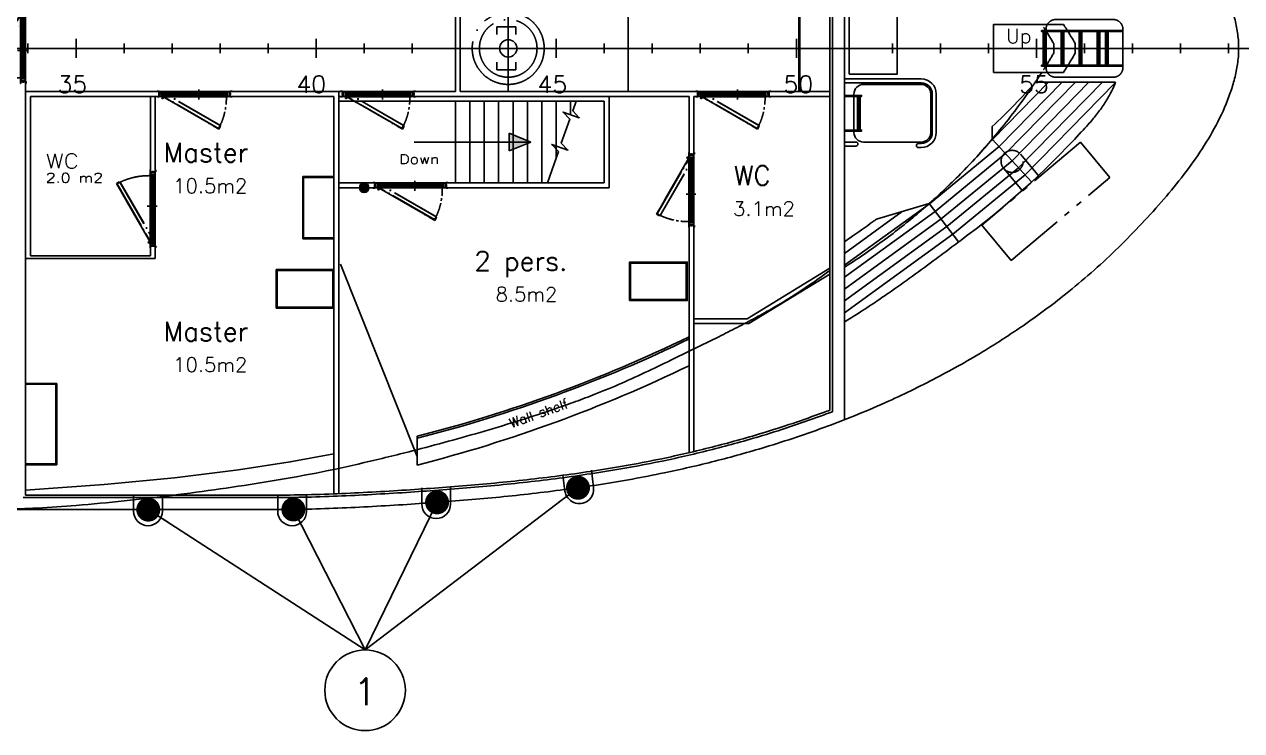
# Model space of a CAD drawing. Extents: x 1551 to 113148, y -1700 to 77018.
# Drawn here: x 30297 to 42972, y 19548 to 26899 of the extents above; entities that cross this region are included whole.
import ezdxf
from ezdxf.enums import TextEntityAlignment as Align

# ---------------------------------------------------------------- set-up
doc = ezdxf.new("R2010")
doc.units = 0
doc.header["$LTSCALE"] = 500
doc.header["$MEASUREMENT"] = 0
for name, pattern in [('CENTER', [3, 2.5, -0.25, 0, -0.25]), ('CENTER2', [1.125, 0.75, -0.125, 0.125, -0.125]), ('DASHED', [0.75, 0.5, -0.25]), ('PHANTOM', [2.1, 1.25, -0.2, 0.125, -0.2, 0.125, -0.2]), ('STP-035', [0.24, 0.15, -0.09])]:
    doc.linetypes.add(name, pattern=pattern)
doc.layers.get('0').update_dxf_attribs({"linetype": 'CONTINUOUS'})
for name, color, linetype in [('M1CO1', 1, 'CONTINUOUS'), ('POSNR', 2, 'CONTINUOUS'), ('S0CO2', 2, 'CONTINUOUS'), ('S0PH1', 7, 'PHANTOM'), ('S0TX2', 7, 'CONTINUOUS'), ('SAFECO1', 1, 'CONTINUOUS')]:
    doc.layers.add(name, color=color, linetype=linetype)
doc.styles.add('18', font='romans', dxfattribs={"height": 180})
doc.styles.add('ROMANS', font='romans', dxfattribs={"height": 100})
doc.dimstyles.get("Standard").update_dxf_attribs({"dimtxt": 2, "dimasz": 2.5, "dimexe": 1, "dimexo": 1, "dimgap": 1, "dimtad": 1, "dimdsep": 46, "dimtxsty": 'ROMANS', "dimcen": 0, "dimclrd": 1, "dimclre": 1, "dimclrt": 2, "dimadec": 0, "dimazin": 0, "dimtfac": 1, "dimtmove": 2, "dimatfit": 3, "dimfxl": 1, "dimtvp": 100, "dimtolj": 1, "dimarcsym": 0})

# ---------------------------------------------------------------- blocks, each defined once
blk = doc.blocks.new('PILL-O')
at = {"layer": 'S0TX2'}
h = blk.add_hatch(color=256, dxfattribs=at)
h.paths.add_polyline_path([(1, -1), (0, -1), (0, -100, 0.198881), (71, -71)])
h.paths.add_polyline_path([(0, -1), (-70, -71, 0.196266), (0, -100)])
h.paths.add_polyline_path([(0, -1), (0, 0), (-71, 71, 0.198912), (-100, 0, 0.201592), (-70, -71)])
h.paths.add_polyline_path([(0, 100, 0.198881), (-71, 71), (0, 0)])
h.paths.add_polyline_path([(71, 70, 0.201624), (0, 100), (0, 0), (1, -1)])
h.paths.add_polyline_path([(71, 70), (1, -1), (71, -71, 0.198912), (100, 0, 0.196235)])
at = {"layer": 'S0CO2'}
blk.add_circle((0, 0), 100, dxfattribs=at)
blk = doc.blocks.new('L5')
at = {"color": 0, "linetype": 'ByBlock'}
for p, q in [((-676, 175), (-676, -175)), ((-662, 175), (-662, -175)), ((-648, 175), (-648, -175)), ((-488, 175), (-488, -175)), ((-474, 175), (-474, -175)), ((-460, 175), (-460, -175)), ((-301, 175), (-301, -175)), ((-286, 175), (-286, -175)), ((-272, 175), (-272, -175)), ((-113, 175), (-113, -175)), ((-99, 175), (-99, -175)), ((-85, 175), (-85, -175)), ((-28, 175), (-28, -175)), ((-14, 175), (-14, -175)), ((0, 175), (0, -175))]:
    blk.add_line(p, q, dxfattribs=at)
for points in [[(154, 185), (154, 175), (-692, 175), (-692, 185)], [(154, -175), (154, -185), (-692, -185), (-692, -175)]]:
    blk.add_lwpolyline(points, close=True, dxfattribs=at)
blk = doc.blocks.new('A$C64097268')
for p, q in [((-2759, 0), (35129, 0)), ((22000, -50), (22000, 50)), ((22500, -100), (22500, 100)), ((23000, -50), (23000, 50)), ((23500, -50), (23500, 50)), ((24000, -50), (24000, 50)), ((24500, -50), (24500, 50)), ((25000, -100), (25000, 100)), ((25500, -50), (25500, 50)), ((26000, -50), (26000, 50)), ((26500, -50), (26500, 50)), ((27000, -50), (27000, 50)), ((27500, -100), (27500, 100)), ((28000, -50), (28000, 50)), ((28500, -50), (28500, 50)), ((29000, -50), (29000, 50)), ((29500, -50), (29500, 50)), ((30000, -100), (30000, 100)), ((30500, -50), (30500, 50)), ((31000, -50), (31000, 50)), ((31500, -50), (31500, 50)), ((32000, -50), (32000, 50)), ((32500, -100), (32500, 100)), ((33000, -50), (33000, 50)), ((33500, -50), (33500, 50)), ((34000, -50), (34000, 50)), ((34500, -50), (34500, 50))]:
    blk.add_line(p, q)
at = {"layer": 'S0TX2', "style": '18'}
for s, p in [('35', (22308, -464)), ('40', (24796, -464)), ('45', (27306, -464)), ('50', (29866, -464)), ('55', (32320, -464))]:
    blk.add_text(s, height=180, dxfattribs=at).set_placement(p)
blk = doc.blocks.new('Internal Lining-door 730 L')
at = {"linetype": 'CENTER', "ltscale": 0.4}
for p, q in [((17302, 17625), (17319, 17655)), ((17306, 17623), (17302, 17625)), ((17303, 17625), (17319, 17653)), ((17322, 17650), (17303, 17617)), ((17303, 17617), (17877, 17286)), ((17323, 17648), (17306, 17618)), ((17306, 17618), (17876, 17289)), ((17319, 17655), (17320, 17654)), ((17897, 17321), (17319, 17655)), ((17319, 17653), (17896, 17320)), ((17322, 17650), (17896, 17319)), ((17323, 17648), (17893, 17319))]:
    blk.add_line(p, q, dxfattribs=at)
at = {"ltscale": 600}
for p, q in [((17202, 17319), (17182, 17319)), ((17182, 17315), (17182, 17319)), ((17182, 17315), (17192, 17315)), ((17182, 17265), (17192, 17265)), ((17182, 17265), (17182, 17261)), ((17202, 17261), (17182, 17261)), ((17200, 17317), (17186, 17317)), ((17200, 17263), (17186, 17263)), ((17190, 17290), (17218, 17290)), ((17192, 17317), (17192, 17315)), ((17192, 17263), (17192, 17265)), ((17200, 17263), (17200, 17317)), ((17202, 17300), (17202, 17319)), ((17202, 17317), (17236, 17317)), ((17202, 17315), (17234, 17315)), ((17202, 17300), (17206, 17296)), ((17202, 17281), (17206, 17285)), ((17202, 17261), (17202, 17281)), ((17202, 17267), (17250, 17267)), ((17202, 17265), (17252, 17265)), ((17204, 17301), (17204, 17315)), ((17204, 17301), (17208, 17297)), ((17204, 17280), (17208, 17284)), ((17204, 17267), (17204, 17280)), ((17206, 17285), (17206, 17296)), ((17208, 17267), (17208, 17315)), ((17210, 17267), (17210, 17315)), ((17212, 17305), (17210, 17305)), ((17212, 17277), (17210, 17277)), ((17212, 17305), (17212, 17313)), ((17212, 17313), (17232, 17313)), ((17212, 17269), (17212, 17277)), ((17212, 17269), (17232, 17269)), ((17227, 17318), (17227, 17317)), ((17227, 17318), (17237, 17318)), ((17232, 17269), (17232, 17313)), ((17234, 17267), (17234, 17315)), ((17236, 17269), (17236, 17317)), ((17237, 17284), (17236, 17284)), ((17236, 17269), (17248, 17269)), ((17237, 17284), (17237, 17318)), ((17903, 17318), (17237, 17318)), ((17237, 17317), (17903, 17317)), ((17241, 17316), (17241, 17278)), ((17241, 17316), (17903, 17316)), ((17242, 17278), (17241, 17278)), ((17242, 17278), (17242, 17274)), ((17242, 17278), (17903, 17278)), ((17242, 17276), (17252, 17276)), ((17242, 17274), (17250, 17274)), ((17243, 17314), (17243, 17280)), ((17243, 17314), (17901, 17314)), ((17243, 17280), (17901, 17280)), ((17248, 17269), (17248, 17274)), ((17250, 17267), (17250, 17274)), ((17252, 17265), (17252, 17276)), ((17527, 17244), (17527, 17348)), ((17892, 17265), (17892, 17276)), ((17902, 17276), (17892, 17276)), ((17942, 17265), (17892, 17265)), ((17894, 17267), (17894, 17274)), ((17902, 17274), (17894, 17274)), ((17942, 17267), (17894, 17267)), ((17896, 17269), (17896, 17274)), ((17908, 17269), (17896, 17269)), ((17901, 17314), (17901, 17280)), ((17902, 17278), (17902, 17274)), ((17902, 17278), (17903, 17278)), ((17903, 17316), (17903, 17324)), ((17903, 17316), (17903, 17278)), ((17907, 17318), (17907, 17324)), ((17907, 17284), (17907, 17318)), ((17917, 17318), (17907, 17318)), ((17907, 17284), (17908, 17284)), ((17942, 17317), (17908, 17317)), ((17908, 17269), (17908, 17317)), ((17942, 17315), (17910, 17315)), ((17910, 17267), (17910, 17315)), ((17932, 17313), (17912, 17313)), ((17912, 17269), (17912, 17313)), ((17932, 17269), (17912, 17269)), ((17917, 17318), (17917, 17317)), ((17953, 17290), (17925, 17290)), ((17932, 17305), (17932, 17313)), ((17932, 17305), (17934, 17305)), ((17932, 17269), (17932, 17277)), ((17932, 17277), (17934, 17277)), ((17934, 17267), (17934, 17315)), ((17936, 17267), (17936, 17315)), ((17940, 17301), (17936, 17297)), ((17940, 17280), (17936, 17284)), ((17942, 17300), (17938, 17296)), ((17938, 17285), (17938, 17296)), ((17942, 17281), (17938, 17285)), ((17940, 17301), (17940, 17315)), ((17940, 17267), (17940, 17280)), ((17942, 17319), (17962, 17319)), ((17942, 17300), (17942, 17319)), ((17942, 17261), (17942, 17281)), ((17942, 17261), (17962, 17261)), ((17944, 17263), (17944, 17317)), ((17944, 17317), (17958, 17317)), ((17944, 17263), (17958, 17263)), ((17952, 17317), (17952, 17315)), ((17962, 17315), (17952, 17315)), ((17952, 17263), (17952, 17265)), ((17962, 17265), (17952, 17265)), ((17962, 17315), (17962, 17319)), ((17962, 17265), (17962, 17261))]:
    blk.add_line(p, q, dxfattribs=at)
for p, q in [((17254, 17291), (17258, 17303)), ((17267, 17303), (17271, 17291)), ((17279, 17291), (17283, 17303)), ((17292, 17303), (17296, 17291)), ((17304, 17291), (17308, 17303)), ((17317, 17303), (17320, 17291)), ((17329, 17291), (17333, 17303)), ((17341, 17303), (17345, 17291))]:
    blk.add_line(p, q)
at = {"ltscale": 0.5}
for p, q in [((17858, 17307), (17858, 17306)), ((17893, 17319), (17876, 17289)), ((17896, 17319), (17877, 17286)), ((17880, 17292), (17883, 17290)), ((17883, 17290), (17900, 17319)), ((17896, 17319), (17899, 17326)), ((17900, 17319), (17903, 17324))]:
    blk.add_line(p, q, dxfattribs=at)
blk.add_lwpolyline([(17901, 17312, 0.771886), (17887, 17303), (17891, 17291, -1.315477), (17875, 17291), (17878, 17303, 1.425918), (17862, 17303), (17866, 17291, -1.315477), (17850, 17291), (17854, 17303, 1.425918), (17838, 17303), (17841, 17291, -1.315477), (17825, 17291), (17829, 17303, 1.425918), (17813, 17303), (17817, 17291, -1.315477), (17800, 17291), (17804, 17303, 1.425918), (17788, 17303), (17792, 17291, -1.315477), (17775, 17291), (17779, 17303, 1.425918), (17763, 17303), (17767, 17291, -1.315477), (17751, 17291), (17754, 17303, 1.425918), (17738, 17303), (17742, 17291, -1.315477), (17726, 17291), (17730, 17303, 1.425918), (17714, 17303), (17717, 17291, -1.315477), (17701, 17291), (17705, 17303, 1.425918), (17689, 17303), (17693, 17291, -1.315477), (17676, 17291), (17680, 17303, 1.425918), (17664, 17303), (17668, 17291, -1.315477), (17651, 17291), (17655, 17303, 1.425918), (17639, 17303), (17643, 17291, -1.315477), (17627, 17291), (17630, 17303, 1.425918), (17614, 17303), (17618, 17291, -1.315477), (17602, 17291), (17606, 17303, 1.425918), (17590, 17303), (17593, 17291, -1.315477), (17577, 17291), (17581, 17303, 1.425918), (17565, 17303), (17569, 17291, -1.315477), (17552, 17291), (17556, 17303, 1.425918), (17540, 17303), (17544, 17291, -1.315477), (17527, 17291), (17531, 17303, 1.425918), (17515, 17303), (17519, 17291, -1.315477), (17503, 17291), (17506, 17303, 1.425918), (17490, 17303), (17494, 17291, -1.315477), (17478, 17291), (17481, 17303, 1.425918), (17466, 17303), (17469, 17291, -1.315477), (17453, 17291), (17457, 17303, 1.425918), (17441, 17303), (17444, 17291, -1.315477), (17428, 17291), (17432, 17303, 1.425918), (17416, 17303), (17420, 17291, -1.315477), (17403, 17291), (17407, 17303, 1.425918), (17391, 17303), (17395, 17291, -1.315477), (17378, 17291), (17382, 17303, 1.425918), (17366, 17303), (17370, 17291, -1.315477), (17354, 17291), (17357, 17303, 1.425918), (17341, 17303), (17345, 17291, -0.676039), (17333, 17282, -0.676039)], format="xyb")
at = {"ltscale": 600}
blk.add_circle((17905, 17331), 7.5, dxfattribs=at)
blk.add_circle((17905, 17331), 7.5, dxfattribs=at)
for centre, start, end in [((17250, 17306), 340.0841, 152.2922), ((17263, 17289), 164.4828, 15.5172), ((17275, 17306), 340.0841, 199.9159), ((17287, 17289), 164.4828, 15.5172), ((17300, 17306), 340.0841, 199.9159), ((17312, 17289), 164.4828, 15.5172), ((17325, 17306), 340.0841, 199.9159), ((17337, 17289), 164.4828, 15.5172), ((17349, 17306), 49.2597, 199.9159)]:
    blk.add_arc(centre, 8.5, start, end)
at = {"layer": 'S0PH1', "linetype": 'CENTER2', "ltscale": 0.4}
blk.add_arc((17905, 17331), 664, 154.5349, 181.2513, dxfattribs=at)
blk = doc.blocks.new('Internal Door 670')
at = {"ltscale": 600}
for p, q in [((-701, 16436), (-701, 16456)), ((-697, 16456), (-701, 16456)), ((-682, 16436), (-701, 16436)), ((-700, 16411), (-699, 16411)), ((-700, 16411), (-700, 16401)), ((-666, 16401), (-700, 16401)), ((-700, 15705), (-700, 16401)), ((-699, 16438), (-699, 16453)), ((-699, 16446), (-697, 16446)), ((-645, 16438), (-699, 16438)), ((-699, 16436), (-699, 16402)), ((-651, 16402), (-699, 16402)), ((-699, 16401), (-699, 15705)), ((-698, 16397), (-660, 16397)), ((-698, 16397), (-698, 15705)), ((-697, 16456), (-697, 16446)), ((-697, 16436), (-697, 16404)), ((-683, 16434), (-697, 16434)), ((-649, 16430), (-697, 16430)), ((-649, 16428), (-697, 16428)), ((-649, 16404), (-697, 16404)), ((-696, 16395), (-662, 16395)), ((-696, 16395), (-696, 15707)), ((-687, 16426), (-695, 16426)), ((-695, 16426), (-695, 16406)), ((-651, 16406), (-695, 16406)), ((-687, 16426), (-687, 16428)), ((-683, 16434), (-679, 16430)), ((-682, 16436), (-678, 16432)), ((-667, 16432), (-678, 16432)), ((-672, 16448), (-672, 16420)), ((-663, 16436), (-667, 16432)), ((-662, 16434), (-666, 16430)), ((-666, 16401), (-666, 16402)), ((-643, 16436), (-663, 16436)), ((-649, 16434), (-662, 16434)), ((-662, 16395), (-662, 15707)), ((-660, 16396), (-660, 16397)), ((-660, 16396), (-656, 16396)), ((-660, 16396), (-660, 15705)), ((-659, 16426), (-659, 16428)), ((-651, 16426), (-659, 16426)), ((-658, 16396), (-658, 16386)), ((-647, 16386), (-658, 16386)), ((-656, 16396), (-656, 16388)), ((-651, 16390), (-656, 16390)), ((-649, 16388), (-656, 16388)), ((-651, 16426), (-651, 16406)), ((-651, 16402), (-651, 16390)), ((-649, 16436), (-649, 16388)), ((-647, 16456), (-647, 16446)), ((-647, 16456), (-643, 16456)), ((-645, 16446), (-647, 16446)), ((-647, 16436), (-647, 16386)), ((-645, 16438), (-645, 16453)), ((-643, 16436), (-643, 16456)), ((-626, 16081), (-730, 16081)), ((-647, 15716), (-658, 15716)), ((-658, 15706), (-658, 15716)), ((-647, 15666), (-647, 15716)), ((-698, 15705), (-706, 15705)), ((-700, 15701), (-706, 15701)), ((-701, 15666), (-701, 15646)), ((-682, 15666), (-701, 15666)), ((-697, 15646), (-701, 15646)), ((-666, 15701), (-700, 15701)), ((-700, 15691), (-700, 15701)), ((-700, 15691), (-699, 15691)), ((-699, 15666), (-699, 15700)), ((-651, 15700), (-699, 15700)), ((-645, 15664), (-699, 15664)), ((-699, 15664), (-699, 15650)), ((-699, 15656), (-697, 15656)), ((-698, 15705), (-660, 15705)), ((-697, 15666), (-697, 15698)), ((-649, 15698), (-697, 15698)), ((-649, 15674), (-697, 15674)), ((-649, 15672), (-697, 15672)), ((-683, 15668), (-697, 15668)), ((-697, 15646), (-697, 15656)), ((-696, 15707), (-662, 15707)), ((-695, 15676), (-695, 15696)), ((-651, 15696), (-695, 15696)), ((-687, 15676), (-695, 15676)), ((-687, 15676), (-687, 15674)), ((-683, 15668), (-679, 15672)), ((-682, 15666), (-678, 15670)), ((-667, 15670), (-678, 15670)), ((-672, 15655), (-672, 15683)), ((-663, 15666), (-667, 15670)), ((-666, 15701), (-666, 15700)), ((-662, 15668), (-666, 15672)), ((-643, 15666), (-663, 15666)), ((-649, 15668), (-662, 15668)), ((-660, 15706), (-656, 15706)), ((-660, 15706), (-660, 15705)), ((-651, 15676), (-659, 15676)), ((-659, 15676), (-659, 15674)), ((-649, 15714), (-656, 15714)), ((-656, 15706), (-656, 15714)), ((-651, 15712), (-656, 15712)), ((-651, 15700), (-651, 15712)), ((-651, 15676), (-651, 15696)), ((-649, 15666), (-649, 15714)), ((-645, 15656), (-647, 15656)), ((-647, 15646), (-647, 15656)), ((-647, 15646), (-643, 15646)), ((-645, 15664), (-645, 15650)), ((-643, 15666), (-643, 15646))]:
    blk.add_line(p, q, dxfattribs=at)
for p, q in [((-685, 16391), (-673, 16387)), ((-673, 16378), (-685, 16375)), ((-685, 16366), (-673, 16362)), ((-673, 16354), (-685, 16350)), ((-685, 16341), (-673, 16337)), ((-673, 16329), (-685, 16325)), ((-685, 16316), (-673, 16313)), ((-673, 16304), (-685, 16300)), ((-685, 16291), (-673, 16288)), ((-673, 16279), (-685, 16275)), ((-685, 16267), (-673, 16263))]:
    blk.add_line(p, q)
at = {"linetype": 'CENTER', "ltscale": 0.4}
for p, q in [((-1022, 16332), (-1052, 16315)), ((-1052, 16315), (-1051, 16314)), ((-703, 15711), (-1052, 16315)), ((-1022, 16331), (-1050, 16315)), ((-1050, 16315), (-702, 15712)), ((-1047, 16312), (-1014, 16331)), ((-1047, 16312), (-701, 15712)), ((-1045, 16311), (-1015, 16328)), ((-1045, 16311), (-701, 15715)), ((-1020, 16328), (-1022, 16332)), ((-1015, 16328), (-671, 15732)), ((-1014, 16331), (-668, 15731))]:
    blk.add_line(p, q, dxfattribs=at)
at = {"ltscale": 0.5}
for p, q in [((-701, 15715), (-671, 15732)), ((-701, 15712), (-668, 15731)), ((-672, 15725), (-701, 15708)), ((-674, 15728), (-672, 15725)), ((-701, 15712), (-708, 15709)), ((-701, 15708), (-706, 15705))]:
    blk.add_line(p, q, dxfattribs=at)
blk.add_lwpolyline([(-694, 15707, -0.771886), (-685, 15721), (-673, 15717, 1.315477), (-673, 15734), (-685, 15730, -1.425918), (-685, 15746), (-673, 15742, 1.315477), (-673, 15758), (-685, 15755, -1.425918), (-685, 15771), (-673, 15767, 1.315477), (-673, 15783), (-685, 15779, -1.425918), (-685, 15795), (-673, 15792, 1.315477), (-673, 15808), (-685, 15804, -1.425918), (-685, 15820), (-673, 15816, 1.315477), (-673, 15833), (-685, 15829, -1.425918), (-685, 15845), (-673, 15841, 1.315477), (-673, 15858), (-685, 15854, -1.425918), (-685, 15870), (-673, 15866, 1.315477), (-673, 15882), (-685, 15879, -1.425918), (-685, 15895), (-673, 15891, 1.315477), (-673, 15907), (-685, 15903, -1.425918), (-685, 15919), (-673, 15916, 1.315477), (-673, 15932), (-685, 15928, -1.425918), (-685, 15944), (-673, 15940, 1.315477), (-673, 15957), (-685, 15953, -1.425918), (-685, 15969), (-673, 15965, 1.315477), (-673, 15982), (-685, 15978, -1.425918), (-685, 15994), (-673, 15990, 1.315477), (-673, 16006), (-685, 16003, -1.425918), (-685, 16019), (-673, 16015, 1.315477), (-673, 16031), (-685, 16027, -1.425918), (-685, 16043), (-673, 16040, 1.315477), (-673, 16056), (-685, 16052, -1.425918), (-685, 16068), (-673, 16064, 1.315477), (-673, 16081), (-685, 16077, -1.425918), (-685, 16093), (-673, 16089, 1.315477), (-673, 16106), (-685, 16102, -1.425918), (-685, 16118), (-673, 16114, 1.315477), (-673, 16130), (-685, 16127, -1.425918), (-685, 16143), (-673, 16139, 1.315477), (-673, 16155), (-685, 16151, -1.425918), (-685, 16167), (-673, 16164, 1.315477), (-673, 16180), (-685, 16176, -1.425918), (-685, 16192), (-673, 16188, 1.315477), (-673, 16205), (-685, 16201, -1.425918), (-685, 16217), (-673, 16213, 1.315477), (-673, 16230), (-685, 16226, -1.425918), (-685, 16242), (-673, 16238, 1.315477), (-673, 16254), (-685, 16251, -1.425918), (-685, 16267), (-673, 16263, 0.676039), (-664, 16275, 0.676039)], format="xyb")
at = {"ltscale": 600}
blk.add_circle((-713, 15703), 7.5, dxfattribs=at)
blk.add_circle((-713, 15703), 7.5, dxfattribs=at)
for centre, start, end in [((-688, 16383), 70.0841, 289.9159), ((-688, 16358), 70.0841, 289.9159), ((-671, 16395), 254.4828, 0.0012), ((-671, 16370), 254.4828, 105.5172), ((-671, 16346), 254.4828, 105.5172), ((-688, 16333), 70.0841, 289.9159), ((-688, 16308), 70.0841, 289.9159), ((-688, 16283), 70.0841, 289.9159), ((-688, 16259), 70.0841, 220.7403), ((-671, 16321), 254.4828, 105.5172), ((-671, 16296), 254.4828, 105.5172), ((-671, 16271), 254.4828, 105.5172)]:
    blk.add_arc(centre, 8.5, start, end)
at = {"layer": 'S0PH1', "linetype": 'CENTER', "ltscale": 0.4}
blk.add_arc((-713, 15703), 694, 88.8028, 115.6615, dxfattribs=at)
blk = doc.blocks.new('POS_VINDU')
at = {"layer": 'S0CO2'}
blk.add_circle((0, 0), 4.2, dxfattribs=at)
at = {"layer": 'POSNR', "color": 2, "style": 'ROMANS'}
blk.add_attdef('POS', text='', height=2.81, dxfattribs=at).set_placement((0, -1.56), align=Align.CENTER)
blk = doc.blocks.new('DOT')
at = {"layer": 'SAFECO1', "color": 0, "linetype": 'ByBlock'}
blk.add_line((-0.5, 0), (-1, 0), dxfattribs=at)
at = {"layer": 'SAFECO1', "color": 0, "linetype": 'ByBlock', "const_width": 0.5}
blk.add_lwpolyline([(-0.25, 0, 1), (0.25, 0, 1)], format="xyb", close=True, dxfattribs=at)

msp = doc.modelspace()

# ---------------------------------------------------------------- linework, layer by layer
for p, q in [((38710.105, 22867.564), (38710.105, 30428.198)), ((38835.105, 22783.642), (38835.105, 30513.874)), ((38685.105, 22884.814), (38685.105, 30410.966)), ((38360.105, 27314.616), (38360.105, 26198.758)), ((38370.105, 27304.616), (38370.105, 26198.758)), ((34785.105, 27148.758), (34785.105, 26198.758)), ((36585.105, 26198.758), (36585.105, 27148.758)), ((30310.105, 27098.758), (30310.105, 21998.758)), ((34835.105, 26198.758), (34835.105, 27098.758)), ((36585.105, 26198.758), (36585.105, 27098.758)), ((35215.105, 26873.758), (35415.105, 26873.758)), ((35215.105, 26873.758), (35215.105, 26793.758)), ((35415.105, 26873.758), (35415.105, 26793.758)), ((35215.105, 26503.758), (35215.105, 26423.758)), ((35415.105, 26503.758), (35415.105, 26423.758)), ((35215.105, 26423.758), (35415.105, 26423.758)), ((30310.105, 26198.758), (30310.105, 24463.597)), ((30310.105, 26198.758), (34785.105, 26198.758)), ((30360.105, 26148.758), (30360.105, 24488.597)), ((30360.105, 26148.758), (33520.405, 26148.758)), ((31610.105, 26148.758), (31610.105, 24488.597)), ((31660.105, 26148.758), (31660.105, 24463.597)), ((33520.405, 26148.758), (33520.405, 22012.581)), ((33570.405, 26198.758), (33570.405, 22014.684)), ((35130.564, 26148.758), (33570.405, 26148.758)), ((34785.105, 26148.758), (37218.763, 26148.758)), ((34835.105, 26198.758), (36585.105, 26198.758)), ((36385.105, 25198.758), (36385.105, 26148.758)), ((36535.105, 26198.758), (38685.105, 26198.758)), ((37218.763, 22441.47), (37218.763, 26148.758)), ((37268.763, 22453.204), (37268.763, 26148.758)), ((37268.763, 26148.758), (38685.105, 26148.758)), ((38970.965, 26148.758), (38970.965, 25798.758)), ((38970.965, 26148.758), (38970.965, 25798.758)), ((38985.105, 26148.758), (38985.105, 25798.758)), ((38985.105, 26148.758), (38985.105, 25798.758)), ((38999.245, 26148.758), (38999.245, 25798.758)), ((38999.245, 26148.758), (38999.245, 25798.758)), ((33570.405, 26098.758), (36335.105, 26098.758)), ((34785.105, 26098.758), (34785.105, 25248.758)), ((34935.105, 26098.758), (34935.105, 25248.758)), ((35085.105, 26098.758), (35085.105, 25248.758)), ((35235.105, 26098.758), (35235.105, 25248.758)), ((35385.105, 26098.758), (35385.105, 25248.758)), ((35535.105, 26098.758), (35535.105, 25248.758)), ((35685.105, 26098.758), (35685.105, 25248.758)), ((35835.105, 26098.758), (35835.105, 25512.103)), ((35985.105, 26098.758), (35985.105, 25958.751)), ((36335.105, 25248.758), (36335.105, 26098.758)), ((35345.404, 25582.659), (35345.404, 25764.858)), ((35569.204, 25673.758), (35345.404, 25764.858)), ((35569.204, 25673.758), (34355.714, 25673.758)), ((35569.204, 25673.758), (35345.404, 25582.659)), ((40375.105, 25704.544), (40785.182, 25259.593)), ((33195.385, 25314.081), (33195.385, 24665.636)), ((33195.385, 25314.081), (33520.385, 25314.081)), ((33195.385, 25304.081), (33520.385, 25304.081)), ((33205.385, 25314.081), (33205.385, 24675.636)), ((33570.405, 25248.758), (36335.105, 25248.758)), ((33570.405, 25198.758), (36385.105, 25198.758)), ((39718.508, 25033.758), (40024.538, 24635.084)), ((33195.385, 24675.636), (33520.385, 24675.636)), ((33195.385, 24665.636), (33520.385, 24665.636)), ((30310.105, 24463.597), (31660.105, 24463.597)), ((30360.105, 24488.597), (31610.105, 24488.597)), ((34387.904, 22401.478), (33587.904, 24401.478)), ((38685.105, 24361.788), (37822.475, 23833.93)), ((38685.105, 24299.705), (37839.032, 23783.93)), ((37268.763, 23833.93), (37822.475, 23833.93)), ((37268.763, 23783.93), (37839.032, 23783.93)), ((30634.337, 23162.766), (30309.337, 23162.766)), ((30634.337, 23152.766), (30309.337, 23152.766)), ((30624.337, 22324.322), (30624.337, 23152.766)), ((30634.337, 22314.322), (30634.337, 23162.766)), ((34387.904, 22612.369), (34387.904, 22312.369)), ((30634.337, 22324.322), (30309.337, 22324.322)), ((30634.337, 22314.322), (30309.337, 22314.322)), ((30285.105, 21973.758), (32839.515, 21973.758)), ((30310.105, 21998.758), (32839.515, 21998.758))]:
    msp.add_line(p, q)
at = {"linetype": 'CENTER'}
msp.add_line((35335.105, 26198.758), (35335.105, 27098.758), dxfattribs=at)
for points in [[(38885.105, 26380.758), (39385.105, 26380.758), (39385.105, 27380.758), (38885.105, 27380.758)], [(32920.405, 23946.302), (33520.405, 23946.302), (33520.405, 24346.302), (32920.405, 24346.302)], [(32930.405, 23956.302), (33510.405, 23956.302), (33510.405, 24336.302), (32930.405, 24336.302)], [(36598.532, 24024.4), (37198.532, 24024.4), (37198.532, 24424.4), (36598.532, 24424.4)], [(36608.532, 24034.4), (37188.532, 24034.4), (37188.532, 24414.4), (36608.532, 24414.4)]]:
    msp.add_lwpolyline(points, close=True)
at = {"flags": 128}
for points in [[(42939.597, 26648.758), (42939.597, 26698.758, 0.028984), (42922.948, 26848.758, 0.02788), (42888.294, 27000.711, 0.018944)], [(42939.597, 26648.758), (42939.597, 26598.758, -0.028984), (42922.948, 26448.758, -0.02788), (42888.294, 26296.806, -0.018944), (42839.583, 26148.758, -0.033183), (42705.241, 25849.571, -0.024663), (42537.263, 25567.884, -0.020409), (42344.55, 25302.352, -0.011893), (42135.105, 25049.81, -0.021606), (41658.493, 24547.691, -0.023708), (41138.386, 24090.758, -0.009551), (40919.64, 23922.97, -0.0081), (40695.105, 23762.998, -0.006351), (40516.591, 23643.428, -0.006117), (40335.105, 23528.333, -0.016804), (39823.999, 23236.109, -0.015439), (39295.105, 22977.43, -0.017375), (38660.862, 22717.267, -0.015054), (38011.105, 22498.758, -0.011502), (37488.091, 22353.286, -0.010874), (36959.105, 22231.339, -0.01275), (36295.157, 22110.994, -0.009545), (35626.499, 22020.354, -0.007943), (34955.048, 21953.152, -0.004737), (34282.105, 21903, -0.00555), (33561.249, 21864.175, -0.010678), (32839.515, 21848.758), (32835.105, 21848.758)], [(40890.774, 26398.758, -0.013029973), (40695.105, 26112.7, -0.021822), (40335.105, 25657.87, -0.018542), (40000.462, 25298.758, -0.017615), (39658.47, 24981.188, -0.017453), (39295.105, 24688.347, -0.018682), (38844.204, 24375.865, -0.000178618), (38836.75, 24371.105, -0.000178618)], [(41659.659, 26298.758, -0.004477522), (41650.071, 26275.197, -0.021691), (41606.629, 26182.602, -0.026981), (41539.383, 26069.407, -0.018714), (41460.664, 25960.876, -0.01459), (41374.097, 25856.875, -0.00486419), (41303.669, 25778.667), (41302.13, 25778.694, -0.04982598), (40035.925, 24643.835, -0.002023992), (39954.984, 24582.076, -0.002448), (39791.629, 24459.724, -0.003343), (39543.806, 24278.551, -0.00438), (39293.462, 24101.406, -0.001404), (39226.322, 24055.054, -0.00212), (39159.032, 24009.298, -0.005906), (38979.415, 23891.335, -0.004173713), (38835.105, 23800.657)], [(41659.659, 26298.758), (40828.771, 26298.758, -0.020679621), (40375.105, 25834.271), (40375.105, 25704.544, -0.035454102), (39718.508, 25033.758), (39168.1, 24870.682, -0.000465901), (39134.475, 24846.396, -0.00438), (38894.148, 24676.34, -0.001297347), (38835.105, 24635.558)], [(38685.105, 24337.166, -0.007630442), (38472.964, 24187.378, -0.018076), (38095.206, 23948.758, -0.008444), (37908.315, 23844.135, -0.005201), (37718.642, 23744.649, -0.00357), (37527.245, 23648.503), (37335.105, 23553.852), (37063.907, 23420.672, -0.004194), (36791.526, 23289.933, -0.006144), (36516.509, 23164.86, -0.010054), (36237.587, 23048.758, -0.007077), (36037.167, 22973.279, -0.004117), (35835.105, 22902.307, -0.011487), (35089.423, 22666.259, -0.008028), (34335.105, 22459.487, -0.00552), (33836.749, 22337.295, -0.008783), (33335.105, 22229.405, -0.008536), (32836.204, 22140.059, -0.004748), (32335.105, 22064.001, -0.004009), (31835.661, 21997.127, -0.004913), (31335.105, 21939.166, -0.00594), (30835.7, 21892.299, -0.007399752), (30435.105, 21865.461, -0.006247857)], [(30435.287, 21865.471, -0.001848499), (30335.105, 21860.617, -0.005331), (30076.007, 21851.788, -0.005849), (29816.786, 21848.758)]]:
    msp.add_lwpolyline(points, format="xyb", dxfattribs=at)
msp.add_lwpolyline([(41115.299, 26898.758, -0.002231584), (41147.305, 26848.758, -0.006613), (41239.629, 26698.758), (41239.629, 26648.758), (41239.629, 26598.758, -0.006613), (41147.305, 26448.758, -0.002231584), (41115.299, 26398.758), (40389.36, 26398.758), (40389.36, 26398.758), (40389.36, 26648.758), (40389.36, 26898.758), (40389.36, 26898.758)], format="xyb", close=True, dxfattribs=at)
at = {"linetype": 'DASHED', "flags": 128}
for points in [[(41015.105, 26648.758), (41015.105, 26698.758, 0.006613), (40922.78, 26848.758, 0.001691795), (40898.557, 26886.69, 0.001691795)], [(41015.105, 26648.758), (41015.105, 26598.758, -0.006613), (40922.78, 26448.758, -0.001845678), (40896.341, 26407.384, -0.001845678)]]:
    msp.add_lwpolyline(points, format="xyb", dxfattribs=at)
at = {"linetype": 'PHANTOM'}
msp.add_lwpolyline([(40935.105, 26448.758), (40935.105, 26848.758, -0.414213562), (41035.105, 26948.758), (41635.105, 26948.758, -0.414213562), (41735.105, 26848.758), (41735.105, 26448.758, -0.414213562), (41635.105, 26348.758), (41035.105, 26348.758, -0.414213562)], format="xyb", close=True, dxfattribs=at)
for points in [[(38835.105, 26330.758), (39635.105, 26330.758, -0.414213562), (39792.105, 26173.758), (39792.105, 25773.758, -0.414213562), (39635.105, 25616.758), (39606.105, 25616.758, -1), (39606.105, 25658.758), (39635.105, 25658.758, 0.414213562), (39750.105, 25773.758), (39750.105, 26173.758, 0.414213562), (39635.105, 26288.758), (38835.105, 26288.758)], [(38835.105, 25673.758), (38955.105, 25673.758, -1), (38955.105, 25631.758), (38835.105, 25631.758)], [(38685.105, 22884.814, -0.001853351), (38617.47, 22859.494, -0.01505397), (37974.846, 22643.384, -0.011502032), (37457.371, 22499.452, -0.010874029), (36933.681, 22378.726, -0.012749994), (36276.006, 22259.518, -0.009545008), (35612.076, 22169.519, -0.00794299), (34944.577, 22102.712, -0.004736994), (34273.996, 22052.737, -0.005549996), (33555.912, 22014.061, 0.000001071), (33555.912, 22014.061, -0.010678), (32839.514, 21998.758)], [(38710.105, 22867.564, -0.002295478), (38626.149, 22836.048, -0.01505397), (37982.098, 22619.459, -0.011502032), (37463.514, 22475.219, -0.010874029), (36938.766, 22354.248, -0.012749994), (36279.836, 22234.814, -0.009545008), (35614.961, 22144.686, -0.00794299), (34946.671, 22077.8, -0.004736994), (34275.618, 22027.79, -0.005549996), (33556.98, 21989.084, 0.000001071), (33556.979, 21989.084, -0.010678), (32839.514, 21973.758, -0.010678)], [(35904.88, 22208.816), (35926.041, 22042.318, 1), (36223.647, 22080.142), (36200.997, 22258.356)], [(34435.105, 22073.995), (34435.105, 21906.157, 1), (34735.105, 21906.157), (34735.105, 22085.805)], [(31435.105, 21998.758), (31435.105, 21830.921, 1), (31735.105, 21830.921), (31735.105, 21998.758)], [(32935.105, 21998.758), (32935.105, 21830.921, 1), (33235.105, 21830.921), (33235.105, 21998.758)]]:
    msp.add_lwpolyline(points, format="xyb")
for points in [[(38835.105, 24391.095), (39720.266, 25031.787), (40446.234, 25626.965), (41102.453, 26298.758)], [(38835.105, 24267.648), (39781.338, 24952.546), (40513.908, 25553.135), (41242.244, 26298.758)], [(38835.105, 24144.202), (39842.411, 24873.304), (40581.582, 25479.306), (41382.036, 26298.758)], [(38835.105, 24020.755), (39903.483, 24794.063), (40649.256, 25405.476), (41521.827, 26298.758)], [(38835.105, 23897.308), (39964.556, 24714.821), (40716.929, 25331.647), (41658.312, 26295.373)], [(40356.458, 25682.674), (40378.56, 25700.794), (40961.682, 26297.756)], [(38935.105, 26148.758), (39015.105, 26148.758), (39015.105, 26158.758), (38935.105, 26158.758)], [(38935.105, 26148.758), (39015.105, 26148.758), (39015.105, 26158.758), (38935.105, 26158.758)], [(36041.363, 26098.758), (36006.41, 25999.342), (36075.441, 25926.991), (35907.289, 25986.11), (35976.32, 25913.758), (35887.75, 25661.842), (35956.781, 25589.491), (35788.63, 25648.61), (35857.661, 25576.258), (35742.517, 25248.758)], [(38931.071, 25798.758), (38835.105, 25798.758), (38835.105, 25788.758), (38932.317, 25788.758)], [(38931.071, 25798.758), (38835.105, 25798.758), (38835.105, 25788.758), (38932.317, 25788.758)], [(38935.105, 25788.758), (39015.105, 25788.758), (39015.105, 25798.758), (38935.105, 25798.758)], [(38935.105, 25788.758), (39015.105, 25788.758), (39015.105, 25798.758), (38935.105, 25798.758)], [(38835.105, 24514.542), (39437.353, 24950.457)], [(32527.679, 22262.618), (33065.907, 22344.308), (33520.405, 22428.331)], [(30310.105, 22051.912), (31128.187, 22111.238), (31860.146, 22180.736), (32527.679, 22262.618)]]:
    msp.add_lwpolyline(points)
msp.add_lwpolyline([(39035.105, 26273.758, 0.414213562), (38935.105, 26173.758), (38935.105, 25773.758, 0.414213562), (39035.105, 25673.758), (39635.105, 25673.758, 0.414213562), (39735.105, 25773.758), (39735.105, 26173.758, 0.414213562), (39635.105, 26273.758)], format="xyb", close=True)
msp.add_lwpolyline([(39035.105, 26273.758, 0.414213562), (38935.105, 26173.758), (38935.105, 25773.758, 0.414213562), (39035.105, 25673.758), (39635.105, 25673.758, 0.414213562), (39735.105, 25773.758), (39735.105, 26173.758, 0.414213562), (39635.105, 26273.758)], format="xyb", close=True)
at = {"linetype": 'DASHED'}
msp.add_lwpolyline([(38931.071, 26158.758), (38835.105, 26158.758), (38835.105, 26148.758), (38931.071, 26148.758)], dxfattribs=at)
at = {"linetype": 'STP-035'}
msp.add_lwpolyline([(38931.071, 26158.758), (38835.105, 26158.758), (38835.105, 26148.758), (38931.071, 26148.758)], dxfattribs=at)
at = {"linetype": 'PHANTOM'}
msp.add_lwpolyline([(41292.496, 25671.089), (40264.694, 24808.661), (40571.946, 24442.492), (41599.748, 25304.92)], close=True, dxfattribs=at)
for points in [[(40669.879, 25546.801), (40865.929, 25313.157)], [(40689.739, 25165.316), (40493.688, 25398.96)]]:
    msp.add_lwpolyline(points, dxfattribs=at)
at = {"flags": 128}
msp.add_lwpolyline([(32839.515, 21848.758), (29817.015, 21848.758)], dxfattribs=at)
at = {"linetype": 'CENTER'}
for radius in [375, 300]:
    msp.add_circle((35335.105, 26648.758), radius, dxfattribs=at)
msp.add_circle((35335.105, 26648.758), 90)
at = {"linetype": 'PHANTOM'}
msp.add_circle((40581.783, 25472.88), 115, dxfattribs=at)
for centre, radius, start, end in [((30678.322, 37155.931), 15009.204, 284.3091531, 295.8337943), ((30678.322, 37155.931), 15029.204, 284.2897061, 295.7968858), ((30678.322, 36855.931), 15009.204, 284.3091531, 295.8337943)]:
    msp.add_arc(centre, radius, start, end)
msp.add_solid([(35345.404, 25582.659), (35569.204, 25673.758), (35345.404, 25764.858)])

# ---------------------------------------------------------------- block references
for p, rotation in [((47575.568, 9101.017), 90), ((49641.834, 43464.222), 180), ((51552.135, 43464.222), 180), ((55250.493, 43464.222), 180), ((54534.227, 7604.866), 90), ((51889.812, 42514.222), 180)]:
    msp.add_blockref('Internal Lining-door 730 L', p, dxfattribs=dict(rotation=rotation))
at = {"linetype": 'CENTER'}
msp.add_blockref('A$C64097268', (8335.105, 26648.758), dxfattribs=at)
for name, p in [('L5', (41581.227, 26648.758)), ('Internal Door 670', (32307.566, 8927.111))]:
    msp.add_blockref(name, p)
at = {"xscale": 0.5, "yscale": 0.5, "zscale": 0.5}
msp.add_blockref('PILL-O', (33835.105, 25198.758), dxfattribs=at)
at = {"layer": 'POSNR', "linetype": 'Continuous', "xscale": 100, "yscale": 100, "zscale": 100}
msp.add_blockref('POS_VINDU', (33845.428, 19968.787), dxfattribs=at).add_auto_attribs({'POS': '1'})

# ---------------------------------------------------------------- texts
at = {"style": '18'}
for s, height, p in [('Up', 150, (40519.761, 26703.288)), ('Master', 200, (31746.314, 25465.134)), ('WC', 200, (37682.869, 25226.423)), ('10.5m2', 150, (31846.781, 25143.436)), ('3.1m2', 150, (37676.658, 24904.726)), ('2 pers.', 200, (34982.46, 24335.921)), ('8.5m2', 150, (35203.529, 24014.224)), ('Master', 200, (31746.314, 23603.026)), ('10.5m2', 150, (31846.781, 23281.329))]:
    msp.add_text(s, height=height, dxfattribs=at).set_placement(p)
at = {"style": 'ROMANS', "width": 1.2}
for s, height, p in [('WC', 150, (30520.778, 25402.451)), ('Down', 100, (34200.961, 25446.079)), ('2.0 m2', 100, (30520.778, 25251.703))]:
    msp.add_text(s, height=height, dxfattribs=at).set_placement(p)
at = {"color": 2, "insert": (35334.201, 22791.405), "char_height": 100, "attachment_point": 1, "rotation": 19.6831834, "style": 'ROMANS'}
msp.add_mtext('Wall shelf', dxfattribs=at)

# ---------------------------------------------------------------- leaders
at = {"layer": 'M1CO1', "linetype": 'Continuous'}
for points in [[(36061.427, 22076.353), (33845.428, 20389.102)], [(31587.583, 21848.758), (33845.428, 20389.102)], [(33098.663, 21850.746), (33845.428, 20389.102)], [(34594.457, 21924.684), (33845.428, 20389.102)]]:
    msp.add_leader(points, dimstyle='Standard', override={"dimasz": 250, "dimgap": 100, "dimtad": 0, "dimldrblk": 'DOT'}, dxfattribs=at)

doc.saveas('drawing.dxf')
